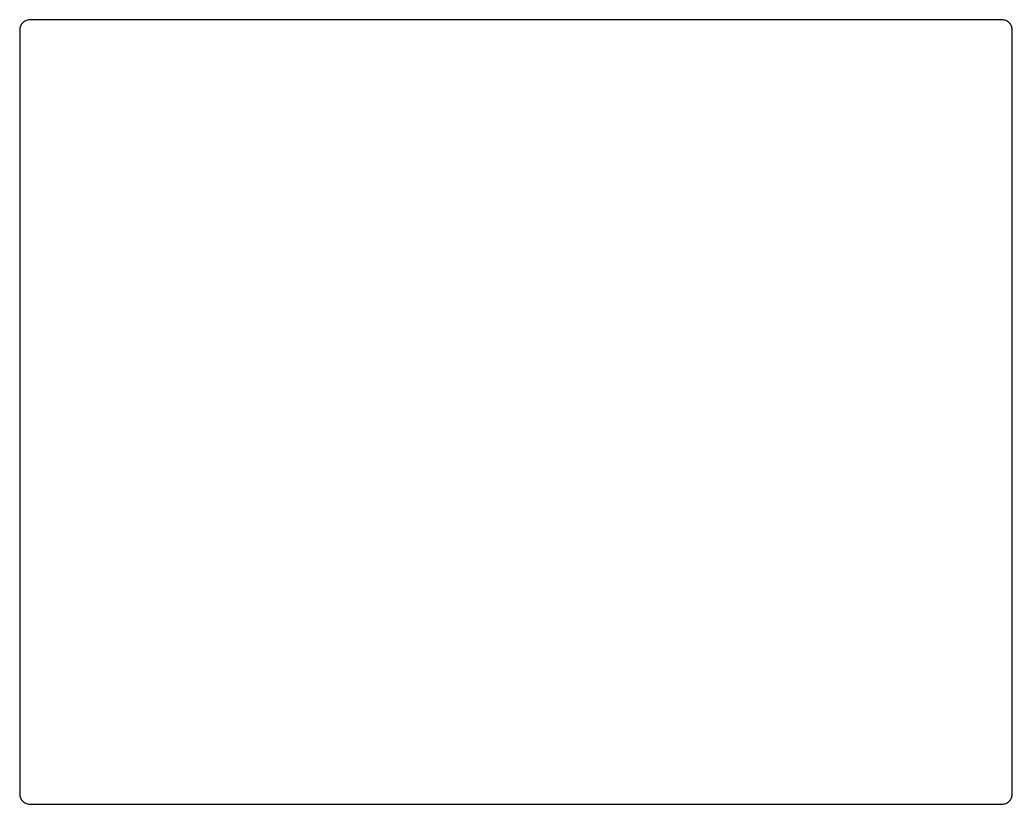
# Model space of a CAD drawing. Extents: x 0 to 100, y 0 to 79.
import ezdxf

# ---------------------------------------------------------------- set-up
doc = ezdxf.new("R2010")
doc.units = 0
doc.layers.get('0').update_dxf_attribs({"linetype": 'CONTINUOUS'})

msp = doc.modelspace()

# ---------------------------------------------------------------- linework, layer by layer
msp.add_lwpolyline([(99.075, 0.003), (99.174, 0.015), (99.271, 0.037), (99.365, 0.069), (99.456, 0.11), (99.543, 0.16), (99.624, 0.218), (99.698, 0.284), (99.766, 0.357), (99.826, 0.437), (99.878, 0.522), (99.921, 0.612), (99.956, 0.705), (99.98, 0.802), (99.995, 0.9), (100, 1), (100, 78), (99.995, 78.1), (99.98, 78.198), (99.956, 78.295), (99.921, 78.388), (99.878, 78.478), (99.826, 78.563), (99.766, 78.643), (99.698, 78.716), (99.624, 78.782), (99.543, 78.84), (99.456, 78.89), (99.365, 78.931), (99.271, 78.963), (99.174, 78.985), (99.075, 78.997), (98.975, 79), (0.975, 79), (0.876, 78.992), (0.777, 78.975), (0.682, 78.948), (0.589, 78.912), (0.5, 78.866), (0.416, 78.812), (0.338, 78.75), (0.267, 78.68), (0.203, 78.604), (0.147, 78.521), (0.099, 78.434), (0.06, 78.342), (0.031, 78.247), (0.011, 78.149), (0.001, 78.05), (0.001, 0.95), (0.011, 0.851), (0.031, 0.753), (0.06, 0.658), (0.099, 0.566), (0.147, 0.479), (0.203, 0.396), (0.267, 0.32), (0.338, 0.25), (0.416, 0.188), (0.5, 0.134), (0.589, 0.088), (0.682, 0.052), (0.777, 0.025), (0.876, 0.008), (0.975, 0), (98.975, 0)], close=True)

doc.saveas('drawing.dxf')
